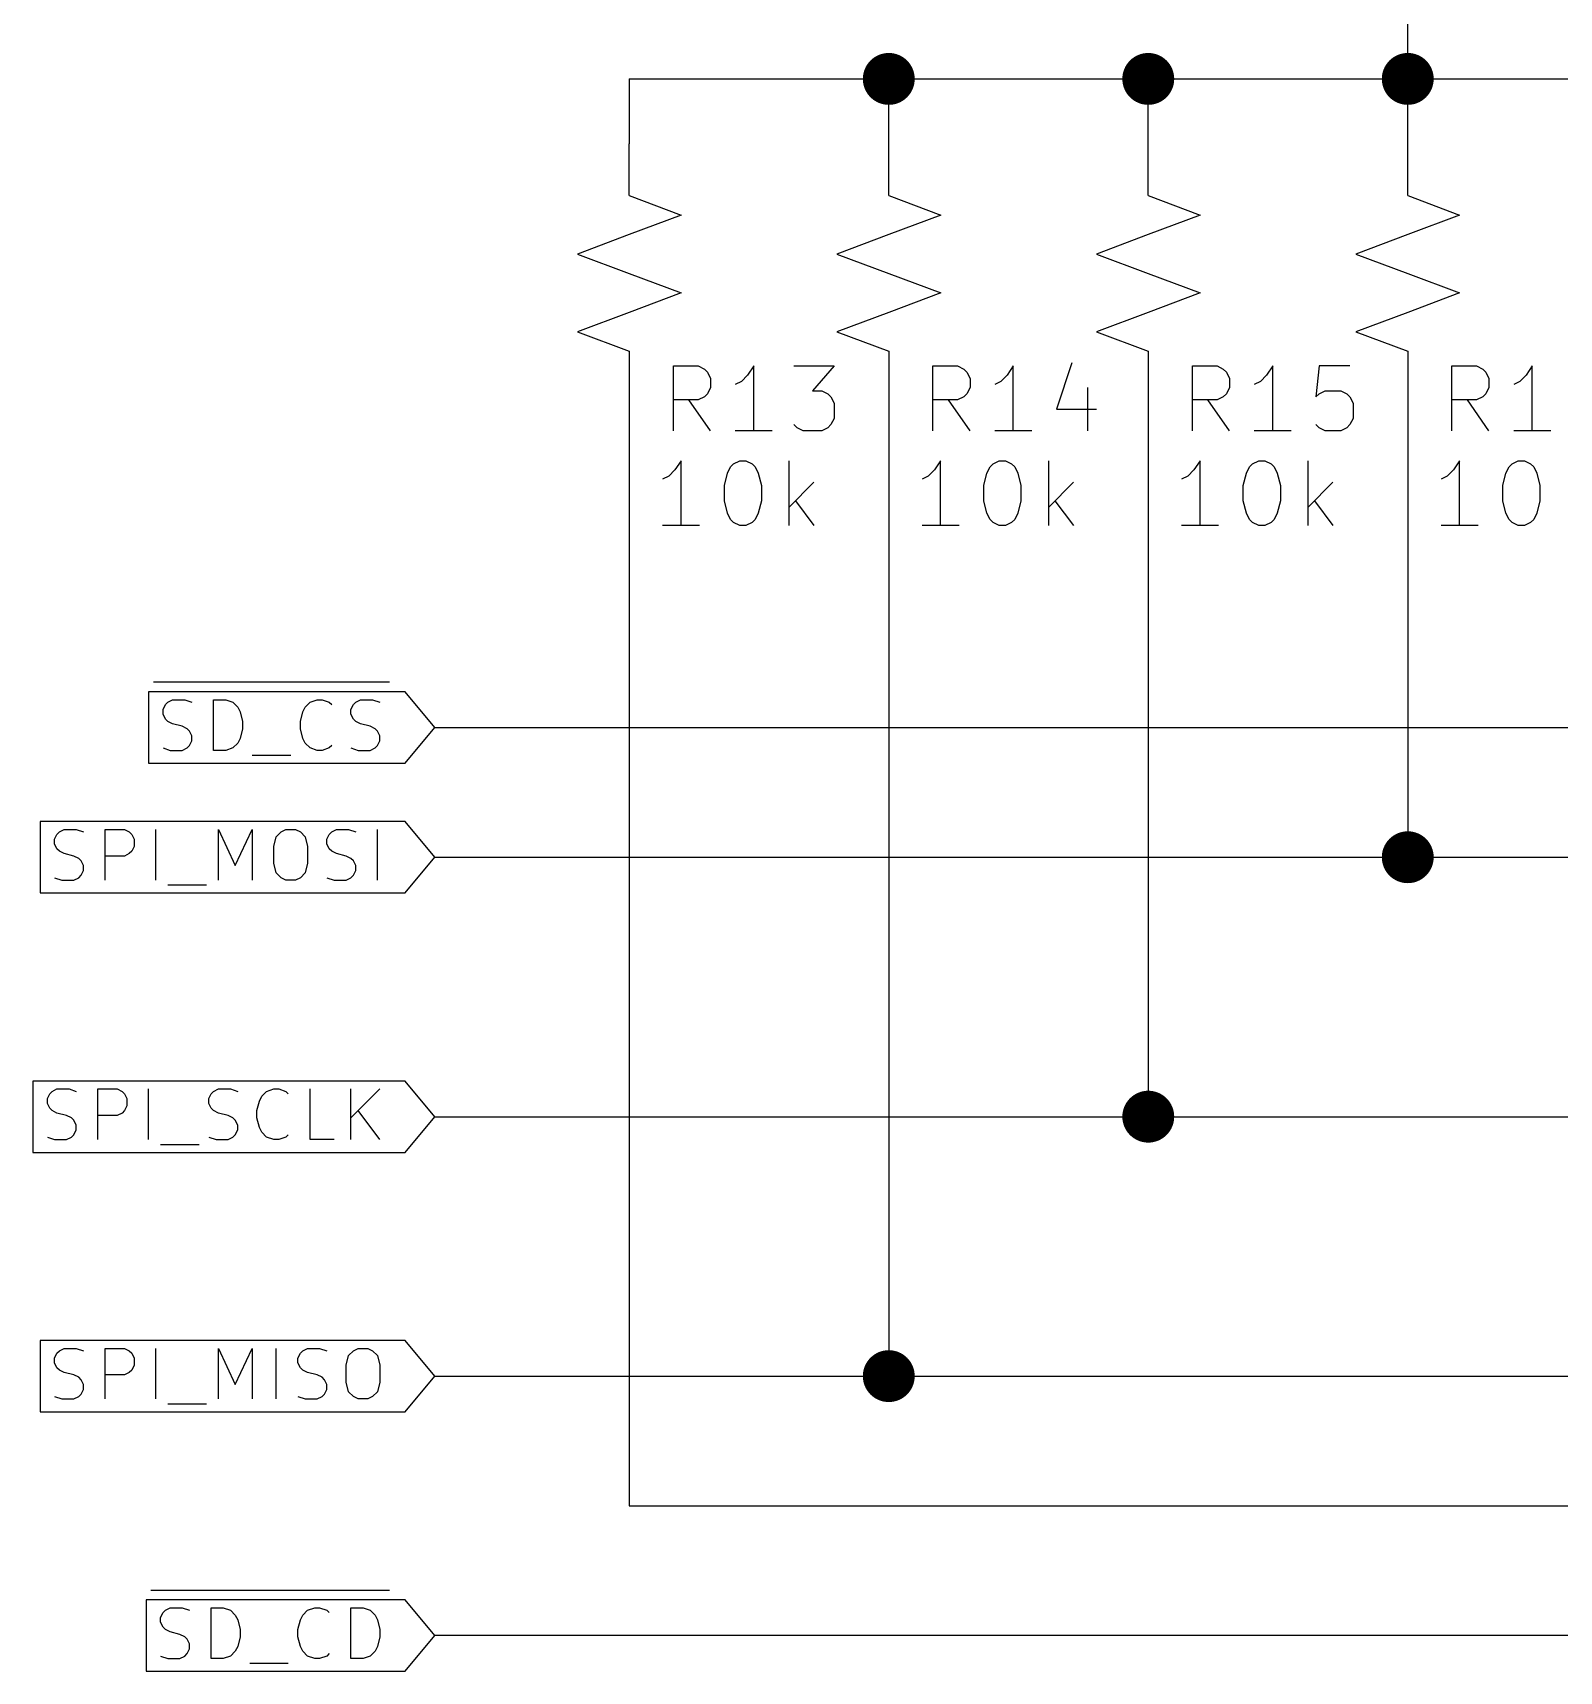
# Model space of a CAD drawing. Extents: x 0.4 to 16.1, y -11.3 to -0.4.
# Drawn here: x 8.49 to 9.667, y -5.478 to -4.214 of the extents above; entities that cross this region are included whole.
import ezdxf

# ---------------------------------------------------------------- set-up
doc = ezdxf.new("R2010")
doc.units = 0
doc.header["$MEASUREMENT"] = 0
for name, color, linetype in [('CYAN2', 4, 'CONTINUOUS'), ('GREEN2', 3, 'CONTINUOUS'), ('RED2', 1, 'CONTINUOUS')]:
    doc.layers.add(name, color=color, linetype=linetype)

msp = doc.modelspace()

# ---------------------------------------------------------------- linework, layer by layer
at = {"layer": 'CYAN2', "linetype": 'CONTINUOUS'}
for p, q in [((9.29117, -4.46892), (9.27927, -4.50463)), ((8.98403, -4.5213), (8.98403, -4.4713)), ((8.98403, -4.4713), (9.00307, -4.4713)), ((9.00307, -4.4713), (9.00784, -4.47369)), ((9.00784, -4.47369), (9.01022, -4.47606)), ((9.01022, -4.47606), (9.0126, -4.48083)), ((9.0126, -4.48083), (9.0126, -4.48797)), ((9.03641, -4.48321), (9.03165, -4.48559)), ((9.04117, -4.47844), (9.03641, -4.48321)), ((9.04593, -4.4713), (9.04117, -4.47844)), ((9.04593, -4.5213), (9.04593, -4.4713)), ((9.07689, -4.4713), (9.10784, -4.4713)), ((9.10784, -4.4713), (9.09117, -4.49035)), ((9.18403, -4.5213), (9.18403, -4.4713)), ((9.18403, -4.4713), (9.20307, -4.4713)), ((9.20307, -4.4713), (9.20784, -4.47369)), ((9.20784, -4.47369), (9.21022, -4.47606)), ((9.21022, -4.47606), (9.2126, -4.48083)), ((9.2126, -4.48083), (9.2126, -4.48797)), ((9.23641, -4.48321), (9.23165, -4.48559)), ((9.24117, -4.47844), (9.23641, -4.48321)), ((9.24593, -4.4713), (9.24117, -4.47844)), ((9.24593, -4.5213), (9.24593, -4.4713)), ((9.38403, -4.5213), (9.38403, -4.4713)), ((9.38403, -4.4713), (9.40307, -4.4713)), ((9.40307, -4.4713), (9.40784, -4.47369)), ((9.40784, -4.47369), (9.41022, -4.47606)), ((9.41022, -4.47606), (9.4126, -4.48083)), ((9.4126, -4.48083), (9.4126, -4.48797)), ((9.43641, -4.48321), (9.43165, -4.48559)), ((9.44117, -4.47844), (9.43641, -4.48321)), ((9.44593, -4.4713), (9.44117, -4.47844)), ((9.44593, -4.5213), (9.44593, -4.4713)), ((9.48165, -4.4713), (9.47927, -4.49511)), ((9.50546, -4.4713), (9.48165, -4.4713)), ((9.58403, -4.5213), (9.58403, -4.4713)), ((9.58403, -4.4713), (9.60307, -4.4713)), ((9.60307, -4.4713), (9.60784, -4.47369)), ((9.60784, -4.47369), (9.61022, -4.47606)), ((9.61022, -4.47606), (9.6126, -4.48083)), ((9.6126, -4.48083), (9.6126, -4.48797)), ((9.63641, -4.48321), (9.63165, -4.48559)), ((9.64117, -4.47844), (9.63641, -4.48321)), ((9.64593, -4.4713), (9.64117, -4.47844)), ((9.64593, -4.5213), (9.64593, -4.4713)), ((9.00784, -4.49511), (9.00307, -4.49749)), ((9.01022, -4.49273), (9.00784, -4.49511)), ((9.0126, -4.48797), (9.01022, -4.49273)), ((9.09117, -4.49035), (9.09831, -4.49035)), ((9.09831, -4.49035), (9.10307, -4.49273)), ((9.10307, -4.49273), (9.10546, -4.49511)), ((9.10546, -4.49511), (9.10784, -4.49987)), ((9.20784, -4.49511), (9.20307, -4.49749)), ((9.21022, -4.49273), (9.20784, -4.49511)), ((9.2126, -4.48797), (9.21022, -4.49273)), ((9.30307, -4.48797), (9.30307, -4.5213)), ((9.40784, -4.49511), (9.40307, -4.49749)), ((9.41022, -4.49273), (9.40784, -4.49511)), ((9.4126, -4.48797), (9.41022, -4.49273)), ((9.47927, -4.49511), (9.48165, -4.49273)), ((9.48165, -4.49273), (9.48641, -4.49035)), ((9.48641, -4.49035), (9.49831, -4.49035)), ((9.49831, -4.49035), (9.50307, -4.49273)), ((9.50307, -4.49273), (9.50546, -4.49511)), ((9.50546, -4.49511), (9.50784, -4.49987)), ((9.60784, -4.49511), (9.60307, -4.49749)), ((9.61022, -4.49273), (9.60784, -4.49511)), ((9.6126, -4.48797), (9.61022, -4.49273)), ((9.00307, -4.49749), (8.98403, -4.49749)), ((9.0126, -4.5213), (8.99593, -4.49749)), ((9.10784, -4.49987), (9.10784, -4.51178)), ((9.20307, -4.49749), (9.18403, -4.49749)), ((9.2126, -4.5213), (9.19593, -4.49749)), ((9.27927, -4.50463), (9.31022, -4.50463)), ((9.40307, -4.49749), (9.38403, -4.49749)), ((9.4126, -4.5213), (9.39593, -4.49749)), ((9.50784, -4.49987), (9.50784, -4.51178)), ((9.60307, -4.49749), (9.58403, -4.49749)), ((9.6126, -4.5213), (9.59593, -4.49749)), ((9.06022, -4.5213), (9.03165, -4.5213)), ((9.07927, -4.51892), (9.07689, -4.51654)), ((9.08403, -4.5213), (9.07927, -4.51892)), ((9.09831, -4.5213), (9.08403, -4.5213)), ((9.10307, -4.51892), (9.09831, -4.5213)), ((9.10546, -4.51654), (9.10307, -4.51892)), ((9.10784, -4.51178), (9.10546, -4.51654)), ((9.26022, -4.5213), (9.23165, -4.5213)), ((9.46022, -4.5213), (9.43165, -4.5213)), ((9.48165, -4.51892), (9.47927, -4.51654)), ((9.48641, -4.5213), (9.48165, -4.51892)), ((9.49831, -4.5213), (9.48641, -4.5213)), ((9.50307, -4.51892), (9.49831, -4.5213)), ((9.50546, -4.51654), (9.50307, -4.51892)), ((9.50784, -4.51178), (9.50546, -4.51654)), ((9.66022, -4.5213), (9.63165, -4.5213)), ((8.98993, -4.5443), (8.98517, -4.55144)), ((8.98993, -4.5943), (8.98993, -4.5443)), ((9.02803, -4.54906), (9.03041, -4.54669)), ((9.03041, -4.54669), (9.03517, -4.5443)), ((9.03517, -4.5443), (9.03993, -4.5443)), ((9.03993, -4.5443), (9.04469, -4.54669)), ((9.04469, -4.54669), (9.04707, -4.54906)), ((9.07326, -4.5943), (9.07326, -4.5443)), ((9.18993, -4.5443), (9.18517, -4.55144)), ((9.18993, -4.5943), (9.18993, -4.5443)), ((9.22803, -4.54906), (9.23041, -4.54669)), ((9.23041, -4.54669), (9.23517, -4.5443)), ((9.23517, -4.5443), (9.23993, -4.5443)), ((9.23993, -4.5443), (9.24469, -4.54669)), ((9.24469, -4.54669), (9.24707, -4.54906)), ((9.27326, -4.5943), (9.27326, -4.5443)), ((9.38993, -4.5443), (9.38517, -4.55144)), ((9.38993, -4.5943), (9.38993, -4.5443)), ((9.42803, -4.54906), (9.43041, -4.54669)), ((9.43041, -4.54669), (9.43517, -4.5443)), ((9.43517, -4.5443), (9.43993, -4.5443)), ((9.43993, -4.5443), (9.44469, -4.54669)), ((9.44469, -4.54669), (9.44707, -4.54906)), ((9.47326, -4.5943), (9.47326, -4.5443)), ((9.58993, -4.5443), (9.58517, -4.55144)), ((9.58993, -4.5943), (9.58993, -4.5443)), ((9.62803, -4.54906), (9.63041, -4.54669)), ((9.63041, -4.54669), (9.63517, -4.5443)), ((9.63517, -4.5443), (9.63993, -4.5443)), ((9.63993, -4.5443), (9.64469, -4.54669)), ((9.64469, -4.54669), (9.64707, -4.54906)), ((8.98041, -4.55621), (8.97565, -4.55859)), ((8.98517, -4.55144), (8.98041, -4.55621)), ((9.02326, -4.56335), (9.02565, -4.55383)), ((9.02565, -4.55383), (9.02803, -4.54906)), ((9.04707, -4.54906), (9.04945, -4.55383)), ((9.04945, -4.55383), (9.05183, -4.56335)), ((9.18041, -4.55621), (9.17565, -4.55859)), ((9.18517, -4.55144), (9.18041, -4.55621)), ((9.22326, -4.56335), (9.22565, -4.55383)), ((9.22565, -4.55383), (9.22803, -4.54906)), ((9.24707, -4.54906), (9.24945, -4.55383)), ((9.24945, -4.55383), (9.25183, -4.56335)), ((9.38041, -4.55621), (9.37565, -4.55859)), ((9.38517, -4.55144), (9.38041, -4.55621)), ((9.42326, -4.56335), (9.42565, -4.55383)), ((9.42565, -4.55383), (9.42803, -4.54906)), ((9.44707, -4.54906), (9.44945, -4.55383)), ((9.44945, -4.55383), (9.45183, -4.56335)), ((9.58041, -4.55621), (9.57565, -4.55859)), ((9.58517, -4.55144), (9.58041, -4.55621)), ((9.62326, -4.56335), (9.62565, -4.55383)), ((9.62565, -4.55383), (9.62803, -4.54906)), ((9.64707, -4.54906), (9.64945, -4.55383)), ((9.64945, -4.55383), (9.65183, -4.56335)), ((9.02326, -4.57526), (9.02326, -4.56335)), ((9.05183, -4.56335), (9.05183, -4.57526)), ((9.09231, -4.56097), (9.07326, -4.58002)), ((9.22326, -4.57526), (9.22326, -4.56335)), ((9.25183, -4.56335), (9.25183, -4.57526)), ((9.29231, -4.56097), (9.27326, -4.58002)), ((9.42326, -4.57526), (9.42326, -4.56335)), ((9.45183, -4.56335), (9.45183, -4.57526)), ((9.49231, -4.56097), (9.47326, -4.58002)), ((9.62326, -4.57526), (9.62326, -4.56335)), ((9.65183, -4.56335), (9.65183, -4.57526)), ((9.02565, -4.58478), (9.02326, -4.57526)), ((9.02803, -4.58954), (9.02565, -4.58478)), ((9.04945, -4.58478), (9.04707, -4.58954)), ((9.05183, -4.57526), (9.04945, -4.58478)), ((9.07803, -4.57526), (9.09231, -4.5943)), ((9.22565, -4.58478), (9.22326, -4.57526)), ((9.22803, -4.58954), (9.22565, -4.58478)), ((9.24945, -4.58478), (9.24707, -4.58954)), ((9.25183, -4.57526), (9.24945, -4.58478)), ((9.27803, -4.57526), (9.29231, -4.5943)), ((9.42565, -4.58478), (9.42326, -4.57526)), ((9.42803, -4.58954), (9.42565, -4.58478)), ((9.44945, -4.58478), (9.44707, -4.58954)), ((9.45183, -4.57526), (9.44945, -4.58478)), ((9.47803, -4.57526), (9.49231, -4.5943)), ((9.62565, -4.58478), (9.62326, -4.57526)), ((9.62803, -4.58954), (9.62565, -4.58478)), ((9.64945, -4.58478), (9.64707, -4.58954)), ((9.65183, -4.57526), (9.64945, -4.58478)), ((9.00422, -4.5943), (8.97565, -4.5943)), ((9.03041, -4.59192), (9.02803, -4.58954)), ((9.03517, -4.5943), (9.03041, -4.59192)), ((9.03993, -4.5943), (9.03517, -4.5943)), ((9.04469, -4.59192), (9.03993, -4.5943)), ((9.04707, -4.58954), (9.04469, -4.59192)), ((9.20422, -4.5943), (9.17565, -4.5943)), ((9.23041, -4.59192), (9.22803, -4.58954)), ((9.23517, -4.5943), (9.23041, -4.59192)), ((9.23993, -4.5943), (9.23517, -4.5943)), ((9.24469, -4.59192), (9.23993, -4.5943)), ((9.24707, -4.58954), (9.24469, -4.59192)), ((9.40422, -4.5943), (9.37565, -4.5943)), ((9.43041, -4.59192), (9.42803, -4.58954)), ((9.43517, -4.5943), (9.43041, -4.59192)), ((9.43993, -4.5943), (9.43517, -4.5943)), ((9.44469, -4.59192), (9.43993, -4.5943)), ((9.44707, -4.58954), (9.44469, -4.59192)), ((9.60422, -4.5943), (9.57565, -4.5943)), ((9.63041, -4.59192), (9.62803, -4.58954)), ((9.63517, -4.5943), (9.63041, -4.59192)), ((9.63993, -4.5943), (9.63517, -4.5943)), ((9.64469, -4.59192), (9.63993, -4.5943)), ((9.64707, -4.58954), (9.64469, -4.59192))]:
    msp.add_line(p, q, dxfattribs=at)
at = {"layer": 'GREEN2', "linetype": 'CONTINUOUS'}
for p, q in [((9.55, -4.25), (9.55, -4.15)), ((8.95, -4.25), (9.15, -4.25)), ((8.95, -4.25), (8.95, -4.3)), ((9.15, -4.3), (9.15, -4.25)), ((9.15, -4.25), (9.35, -4.25)), ((9.35, -4.25), (9.55, -4.25)), ((9.35, -4.3), (9.35, -4.25)), ((9.55, -4.3), (9.55, -4.25)), ((9.55, -4.25), (9.75, -4.25)), ((8.95, -4.5), (8.95, -5.35)), ((9.15, -4.5), (9.15, -5.25)), ((9.35, -4.5), (9.35, -5.05)), ((9.55, -4.5), (9.55, -4.85)), ((8.8, -4.75), (9.75, -4.75)), ((8.8, -4.85), (9.55, -4.85)), ((9.55, -4.85), (10.25, -4.85)), ((8.8, -5.05), (9.35, -5.05)), ((9.35, -5.05), (10.25, -5.05)), ((8.8, -5.25), (9.15, -5.25)), ((9.15, -5.25), (10.25, -5.25)), ((8.95, -5.35), (10.25, -5.35)), ((10.25, -5.45), (8.8, -5.45))]:
    msp.add_line(p, q, dxfattribs=at)
at = {"layer": 'GREEN2', "const_width": 0.02}
for points in [[(9.14, -4.25, 1), (9.16, -4.25, 1)], [(9.34, -4.25, 1), (9.36, -4.25, 1)], [(9.54, -4.25, 1), (9.56, -4.25, 1)], [(9.54, -4.85, 1), (9.56, -4.85, 1)], [(9.34, -5.05, 1), (9.36, -5.05, 1)], [(9.14, -5.25, 1), (9.16, -5.25, 1)]]:
    msp.add_lwpolyline(points, format="xyb", close=True, dxfattribs=at)
at = {"layer": 'RED2', "linetype": 'CONTINUOUS'}
for p, q in [((8.95, -4.34), (8.95, -4.3)), ((9.15, -4.34), (9.15, -4.3)), ((9.35, -4.34), (9.35, -4.3)), ((9.55, -4.34), (9.55, -4.3)), ((8.95, -4.34), (8.99, -4.355)), ((9.15, -4.34), (9.19, -4.355)), ((9.35, -4.34), (9.39, -4.355)), ((9.55, -4.34), (9.59, -4.355)), ((8.99, -4.355), (8.95, -4.37)), ((9.19, -4.355), (9.15, -4.37)), ((9.39, -4.355), (9.35, -4.37)), ((9.59, -4.355), (9.55, -4.37)), ((8.95, -4.37), (8.91, -4.385)), ((9.15, -4.37), (9.11, -4.385)), ((9.35, -4.37), (9.31, -4.385)), ((9.55, -4.37), (9.51, -4.385)), ((8.91, -4.385), (8.95, -4.4)), ((9.11, -4.385), (9.15, -4.4)), ((9.31, -4.385), (9.35, -4.4)), ((9.51, -4.385), (9.55, -4.4)), ((8.95, -4.4), (8.99, -4.415)), ((9.15, -4.4), (9.19, -4.415)), ((9.35, -4.4), (9.39, -4.415)), ((9.55, -4.4), (9.59, -4.415)), ((8.99, -4.415), (8.95, -4.43)), ((9.19, -4.415), (9.15, -4.43)), ((9.39, -4.415), (9.35, -4.43)), ((9.59, -4.415), (9.55, -4.43)), ((8.95, -4.43), (8.91, -4.445)), ((9.15, -4.43), (9.11, -4.445)), ((9.35, -4.43), (9.31, -4.445)), ((9.55, -4.43), (9.51, -4.445)), ((8.91, -4.445), (8.95, -4.46)), ((9.11, -4.445), (9.15, -4.46)), ((9.31, -4.445), (9.35, -4.46)), ((9.51, -4.445), (9.55, -4.46)), ((8.95, -4.46), (8.95, -4.5)), ((9.15, -4.46), (9.15, -4.5)), ((9.35, -4.46), (9.35, -4.5)), ((9.55, -4.46), (9.55, -4.5)), ((8.77738, -4.7225), (8.57939, -4.7225)), ((8.57939, -4.7225), (8.57939, -4.75)), ((8.5832, -4.7149), (8.62034, -4.7149)), ((8.62034, -4.7149), (8.65934, -4.7149)), ((8.65934, -4.7149), (8.68905, -4.7149)), ((8.68905, -4.7149), (8.72805, -4.7149)), ((8.72805, -4.7149), (8.7652, -4.7149)), ((8.8, -4.75), (8.77738, -4.7225)), ((8.59062, -4.73607), (8.59248, -4.73235)), ((8.59062, -4.73978), (8.59062, -4.73607)), ((8.59248, -4.73235), (8.59434, -4.7305)), ((8.59434, -4.7305), (8.59805, -4.72864)), ((8.59805, -4.72864), (8.60734, -4.72864)), ((8.60734, -4.72864), (8.61291, -4.7305)), ((8.62962, -4.76764), (8.62962, -4.72864)), ((8.62962, -4.72864), (8.63891, -4.72864)), ((8.63891, -4.72864), (8.64448, -4.7305)), ((8.64448, -4.7305), (8.6482, -4.73421)), ((8.6482, -4.73421), (8.65005, -4.73793)), ((8.69834, -4.73793), (8.7002, -4.73421)), ((8.7002, -4.73421), (8.70391, -4.7305)), ((8.70391, -4.7305), (8.70948, -4.72864)), ((8.70948, -4.72864), (8.7132, -4.72864)), ((8.7132, -4.72864), (8.71877, -4.7305)), ((8.71877, -4.7305), (8.72062, -4.73235)), ((8.73548, -4.73607), (8.73734, -4.73235)), ((8.73548, -4.73978), (8.73548, -4.73607)), ((8.73734, -4.73235), (8.7392, -4.7305)), ((8.7392, -4.7305), (8.74291, -4.72864)), ((8.74291, -4.72864), (8.7522, -4.72864)), ((8.7522, -4.72864), (8.75777, -4.7305)), ((8.59248, -4.7435), (8.59062, -4.73978)), ((8.59434, -4.74535), (8.59248, -4.7435)), ((8.59805, -4.74721), (8.59434, -4.74535)), ((8.60548, -4.74907), (8.59805, -4.74721)), ((8.6092, -4.75093), (8.60548, -4.74907)), ((8.65005, -4.73793), (8.65191, -4.74535)), ((8.65191, -4.74535), (8.65191, -4.75093)), ((8.69648, -4.74535), (8.69834, -4.73793)), ((8.69648, -4.75093), (8.69648, -4.74535)), ((8.73734, -4.7435), (8.73548, -4.73978)), ((8.7392, -4.74535), (8.73734, -4.7435)), ((8.74291, -4.74721), (8.7392, -4.74535)), ((8.75034, -4.74907), (8.74291, -4.74721)), ((8.75405, -4.75093), (8.75034, -4.74907)), ((8.57939, -4.75), (8.57939, -4.7775)), ((8.61105, -4.75278), (8.6092, -4.75093)), ((8.61291, -4.7565), (8.61105, -4.75278)), ((8.61105, -4.76393), (8.61291, -4.76021)), ((8.61291, -4.76021), (8.61291, -4.7565)), ((8.65005, -4.75835), (8.6482, -4.76207)), ((8.65191, -4.75093), (8.65005, -4.75835)), ((8.69834, -4.75835), (8.69648, -4.75093)), ((8.7002, -4.76207), (8.69834, -4.75835)), ((8.75591, -4.75278), (8.75405, -4.75093)), ((8.75777, -4.7565), (8.75591, -4.75278)), ((8.75591, -4.76393), (8.75777, -4.76021)), ((8.75777, -4.76021), (8.75777, -4.7565)), ((8.77738, -4.7775), (8.8, -4.75)), ((8.59062, -4.76578), (8.5962, -4.76764)), ((8.5962, -4.76764), (8.60548, -4.76764)), ((8.60548, -4.76764), (8.6092, -4.76578)), ((8.6092, -4.76578), (8.61105, -4.76393)), ((8.63891, -4.76764), (8.62962, -4.76764)), ((8.64448, -4.76578), (8.63891, -4.76764)), ((8.6482, -4.76207), (8.64448, -4.76578)), ((8.65934, -4.77135), (8.68905, -4.77135)), ((8.70391, -4.76578), (8.7002, -4.76207)), ((8.70948, -4.76764), (8.70391, -4.76578)), ((8.7132, -4.76764), (8.70948, -4.76764)), ((8.71877, -4.76578), (8.7132, -4.76764)), ((8.72062, -4.76393), (8.71877, -4.76578)), ((8.73548, -4.76578), (8.74105, -4.76764)), ((8.74105, -4.76764), (8.75034, -4.76764)), ((8.75034, -4.76764), (8.75405, -4.76578)), ((8.75405, -4.76578), (8.75591, -4.76393)), ((8.57939, -4.7775), (8.77738, -4.7775)), ((8.77738, -4.8225), (8.49581, -4.8225)), ((8.49581, -4.8225), (8.49581, -4.85)), ((8.8, -4.85), (8.77738, -4.8225)), ((8.50705, -4.83607), (8.50891, -4.83235)), ((8.50705, -4.83978), (8.50705, -4.83607)), ((8.50891, -4.83235), (8.51077, -4.8305)), ((8.51077, -4.8305), (8.51448, -4.82864)), ((8.51448, -4.82864), (8.52377, -4.82864)), ((8.52377, -4.82864), (8.52934, -4.8305)), ((8.54605, -4.86764), (8.54605, -4.82864)), ((8.54605, -4.82864), (8.56091, -4.82864)), ((8.56091, -4.82864), (8.56462, -4.8305)), ((8.56462, -4.8305), (8.56648, -4.83235)), ((8.56648, -4.83235), (8.56834, -4.83607)), ((8.56834, -4.83607), (8.56834, -4.84164)), ((8.58505, -4.86764), (8.58505, -4.82864)), ((8.63334, -4.86764), (8.63334, -4.82864)), ((8.63334, -4.82864), (8.64634, -4.8565)), ((8.64634, -4.8565), (8.65934, -4.82864)), ((8.65934, -4.82864), (8.65934, -4.86764)), ((8.67605, -4.84164), (8.67791, -4.83421)), ((8.67791, -4.83421), (8.68162, -4.8305)), ((8.68162, -4.8305), (8.68534, -4.82864)), ((8.68534, -4.82864), (8.69277, -4.82864)), ((8.69277, -4.82864), (8.69648, -4.8305)), ((8.69648, -4.8305), (8.7002, -4.83421)), ((8.7002, -4.83421), (8.70205, -4.84164)), ((8.71691, -4.83607), (8.71877, -4.83235)), ((8.71691, -4.83978), (8.71691, -4.83607)), ((8.71877, -4.83235), (8.72062, -4.8305)), ((8.72062, -4.8305), (8.72434, -4.82864)), ((8.72434, -4.82864), (8.73362, -4.82864)), ((8.73362, -4.82864), (8.7392, -4.8305)), ((8.75591, -4.86764), (8.75591, -4.82864)), ((8.49581, -4.85), (8.49581, -4.8775)), ((8.50891, -4.8435), (8.50705, -4.83978)), ((8.51077, -4.84535), (8.50891, -4.8435)), ((8.51448, -4.84721), (8.51077, -4.84535)), ((8.52191, -4.84907), (8.51448, -4.84721)), ((8.52562, -4.85093), (8.52191, -4.84907)), ((8.56091, -4.84907), (8.54605, -4.84907)), ((8.56462, -4.84721), (8.56091, -4.84907)), ((8.56648, -4.84535), (8.56462, -4.84721)), ((8.56834, -4.84164), (8.56648, -4.84535)), ((8.67605, -4.85464), (8.67605, -4.84164)), ((8.70205, -4.84164), (8.70205, -4.85464)), ((8.71877, -4.8435), (8.71691, -4.83978)), ((8.72062, -4.84535), (8.71877, -4.8435)), ((8.72434, -4.84721), (8.72062, -4.84535)), ((8.73177, -4.84907), (8.72434, -4.84721)), ((8.73548, -4.85093), (8.73177, -4.84907)), ((8.77738, -4.8775), (8.8, -4.85)), ((8.52748, -4.85278), (8.52562, -4.85093)), ((8.52934, -4.8565), (8.52748, -4.85278)), ((8.52748, -4.86393), (8.52934, -4.86021)), ((8.52934, -4.86021), (8.52934, -4.8565)), ((8.67791, -4.86207), (8.67605, -4.85464)), ((8.68162, -4.86578), (8.67791, -4.86207)), ((8.7002, -4.86207), (8.69648, -4.86578)), ((8.70205, -4.85464), (8.7002, -4.86207)), ((8.73734, -4.85278), (8.73548, -4.85093)), ((8.7392, -4.8565), (8.73734, -4.85278)), ((8.73734, -4.86393), (8.7392, -4.86021)), ((8.7392, -4.86021), (8.7392, -4.8565)), ((8.50705, -4.86578), (8.51262, -4.86764)), ((8.51262, -4.86764), (8.52191, -4.86764)), ((8.52191, -4.86764), (8.52562, -4.86578)), ((8.52562, -4.86578), (8.52748, -4.86393)), ((8.59434, -4.87135), (8.62405, -4.87135)), ((8.68534, -4.86764), (8.68162, -4.86578)), ((8.69277, -4.86764), (8.68534, -4.86764)), ((8.69648, -4.86578), (8.69277, -4.86764)), ((8.71691, -4.86578), (8.72248, -4.86764)), ((8.72248, -4.86764), (8.73177, -4.86764)), ((8.73177, -4.86764), (8.73548, -4.86578)), ((8.73548, -4.86578), (8.73734, -4.86393)), ((8.49581, -4.8775), (8.77738, -4.8775)), ((8.77738, -5.0225), (8.49024, -5.0225)), ((8.49024, -5.0225), (8.49024, -5.05)), ((8.8, -5.05), (8.77738, -5.0225)), ((8.50148, -5.03607), (8.50334, -5.03235)), ((8.50148, -5.03978), (8.50148, -5.03607)), ((8.50334, -5.03235), (8.5052, -5.0305)), ((8.5052, -5.0305), (8.50891, -5.02864)), ((8.50891, -5.02864), (8.5182, -5.02864)), ((8.5182, -5.02864), (8.52377, -5.0305)), ((8.54048, -5.06764), (8.54048, -5.02864)), ((8.54048, -5.02864), (8.55534, -5.02864)), ((8.55534, -5.02864), (8.55905, -5.0305)), ((8.55905, -5.0305), (8.56091, -5.03235)), ((8.56091, -5.03235), (8.56277, -5.03607)), ((8.56277, -5.03607), (8.56277, -5.04164)), ((8.57948, -5.06764), (8.57948, -5.02864)), ((8.62591, -5.03607), (8.62777, -5.03235)), ((8.62591, -5.03978), (8.62591, -5.03607)), ((8.62777, -5.03235), (8.62962, -5.0305)), ((8.62962, -5.0305), (8.63334, -5.02864)), ((8.63334, -5.02864), (8.64262, -5.02864)), ((8.64262, -5.02864), (8.6482, -5.0305)), ((8.66305, -5.04535), (8.66491, -5.03793)), ((8.66491, -5.03793), (8.66677, -5.03421)), ((8.66677, -5.03421), (8.67048, -5.0305)), ((8.67048, -5.0305), (8.67605, -5.02864)), ((8.67605, -5.02864), (8.67977, -5.02864)), ((8.67977, -5.02864), (8.68534, -5.0305)), ((8.68534, -5.0305), (8.6872, -5.03235)), ((8.70391, -5.06764), (8.70391, -5.02864)), ((8.73548, -5.06764), (8.73548, -5.02864)), ((8.75777, -5.02864), (8.73548, -5.05093)), ((8.49024, -5.05), (8.49024, -5.0775)), ((8.50334, -5.0435), (8.50148, -5.03978)), ((8.5052, -5.04535), (8.50334, -5.0435)), ((8.50891, -5.04721), (8.5052, -5.04535)), ((8.51634, -5.04907), (8.50891, -5.04721)), ((8.52005, -5.05093), (8.51634, -5.04907)), ((8.52191, -5.05278), (8.52005, -5.05093)), ((8.55534, -5.04907), (8.54048, -5.04907)), ((8.55905, -5.04721), (8.55534, -5.04907)), ((8.56091, -5.04535), (8.55905, -5.04721)), ((8.56277, -5.04164), (8.56091, -5.04535)), ((8.62777, -5.0435), (8.62591, -5.03978)), ((8.62962, -5.04535), (8.62777, -5.0435)), ((8.63334, -5.04721), (8.62962, -5.04535)), ((8.64077, -5.04907), (8.63334, -5.04721)), ((8.64448, -5.05093), (8.64077, -5.04907)), ((8.64634, -5.05278), (8.64448, -5.05093)), ((8.66305, -5.05093), (8.66305, -5.04535)), ((8.66491, -5.05835), (8.66305, -5.05093)), ((8.75777, -5.06764), (8.74105, -5.04535)), ((8.77738, -5.0775), (8.8, -5.05)), ((8.52005, -5.06578), (8.52191, -5.06393)), ((8.52377, -5.0565), (8.52191, -5.05278)), ((8.52191, -5.06393), (8.52377, -5.06021)), ((8.52377, -5.06021), (8.52377, -5.0565)), ((8.64448, -5.06578), (8.64634, -5.06393)), ((8.6482, -5.0565), (8.64634, -5.05278)), ((8.64634, -5.06393), (8.6482, -5.06021)), ((8.6482, -5.06021), (8.6482, -5.0565)), ((8.66677, -5.06207), (8.66491, -5.05835)), ((8.67048, -5.06578), (8.66677, -5.06207)), ((8.6872, -5.06393), (8.68534, -5.06578)), ((8.49024, -5.0775), (8.77738, -5.0775)), ((8.50148, -5.06578), (8.50705, -5.06764)), ((8.50705, -5.06764), (8.51634, -5.06764)), ((8.51634, -5.06764), (8.52005, -5.06578)), ((8.58877, -5.07135), (8.61848, -5.07135)), ((8.62591, -5.06578), (8.63148, -5.06764)), ((8.63148, -5.06764), (8.64077, -5.06764)), ((8.64077, -5.06764), (8.64448, -5.06578)), ((8.67605, -5.06764), (8.67048, -5.06578)), ((8.67977, -5.06764), (8.67605, -5.06764)), ((8.68534, -5.06578), (8.67977, -5.06764)), ((8.72248, -5.06764), (8.70391, -5.06764)), ((8.77738, -5.2225), (8.49581, -5.2225)), ((8.49581, -5.2225), (8.49581, -5.25)), ((8.51077, -5.2305), (8.51448, -5.22864)), ((8.51448, -5.22864), (8.52377, -5.22864)), ((8.52377, -5.22864), (8.52934, -5.2305)), ((8.54605, -5.26764), (8.54605, -5.22864)), ((8.54605, -5.22864), (8.56091, -5.22864)), ((8.56091, -5.22864), (8.56462, -5.2305)), ((8.58505, -5.26764), (8.58505, -5.22864)), ((8.63334, -5.26764), (8.63334, -5.22864)), ((8.63334, -5.22864), (8.64634, -5.2565)), ((8.64634, -5.2565), (8.65934, -5.22864)), ((8.65934, -5.22864), (8.65934, -5.26764)), ((8.67791, -5.26764), (8.67791, -5.22864)), ((8.69834, -5.2305), (8.70205, -5.22864)), ((8.70205, -5.22864), (8.71134, -5.22864)), ((8.71134, -5.22864), (8.71691, -5.2305)), ((8.73734, -5.2305), (8.74105, -5.22864)), ((8.74105, -5.22864), (8.74848, -5.22864)), ((8.74848, -5.22864), (8.7522, -5.2305)), ((8.8, -5.25), (8.77738, -5.2225)), ((8.50705, -5.23607), (8.50891, -5.23235)), ((8.50705, -5.23978), (8.50705, -5.23607)), ((8.50891, -5.2435), (8.50705, -5.23978)), ((8.50891, -5.23235), (8.51077, -5.2305)), ((8.56462, -5.2305), (8.56648, -5.23235)), ((8.56648, -5.23235), (8.56834, -5.23607)), ((8.56834, -5.24164), (8.56648, -5.24535)), ((8.56834, -5.23607), (8.56834, -5.24164)), ((8.69462, -5.23607), (8.69648, -5.23235)), ((8.69462, -5.23978), (8.69462, -5.23607)), ((8.69648, -5.2435), (8.69462, -5.23978)), ((8.69648, -5.23235), (8.69834, -5.2305)), ((8.73177, -5.24164), (8.73362, -5.23421)), ((8.73177, -5.25464), (8.73177, -5.24164)), ((8.73362, -5.23421), (8.73734, -5.2305)), ((8.7522, -5.2305), (8.75591, -5.23421)), ((8.75591, -5.23421), (8.75777, -5.24164)), ((8.75777, -5.24164), (8.75777, -5.25464)), ((8.49581, -5.25), (8.49581, -5.2775)), ((8.51077, -5.24535), (8.50891, -5.2435)), ((8.51448, -5.24721), (8.51077, -5.24535)), ((8.52191, -5.24907), (8.51448, -5.24721)), ((8.52562, -5.25093), (8.52191, -5.24907)), ((8.52748, -5.25278), (8.52562, -5.25093)), ((8.52934, -5.2565), (8.52748, -5.25278)), ((8.56091, -5.24907), (8.54605, -5.24907)), ((8.56462, -5.24721), (8.56091, -5.24907)), ((8.56648, -5.24535), (8.56462, -5.24721)), ((8.69834, -5.24535), (8.69648, -5.2435)), ((8.70205, -5.24721), (8.69834, -5.24535)), ((8.70948, -5.24907), (8.70205, -5.24721)), ((8.7132, -5.25093), (8.70948, -5.24907)), ((8.71505, -5.25278), (8.7132, -5.25093)), ((8.71691, -5.2565), (8.71505, -5.25278)), ((8.77738, -5.2775), (8.8, -5.25)), ((8.50705, -5.26578), (8.51262, -5.26764)), ((8.52191, -5.26764), (8.52562, -5.26578)), ((8.52562, -5.26578), (8.52748, -5.26393)), ((8.52748, -5.26393), (8.52934, -5.26021)), ((8.52934, -5.26021), (8.52934, -5.2565)), ((8.69462, -5.26578), (8.7002, -5.26764)), ((8.70948, -5.26764), (8.7132, -5.26578)), ((8.7132, -5.26578), (8.71505, -5.26393)), ((8.71505, -5.26393), (8.71691, -5.26021)), ((8.71691, -5.26021), (8.71691, -5.2565)), ((8.73362, -5.26207), (8.73177, -5.25464)), ((8.73734, -5.26578), (8.73362, -5.26207)), ((8.74105, -5.26764), (8.73734, -5.26578)), ((8.7522, -5.26578), (8.74848, -5.26764)), ((8.75591, -5.26207), (8.7522, -5.26578)), ((8.75777, -5.25464), (8.75591, -5.26207)), ((8.49581, -5.2775), (8.77738, -5.2775)), ((8.51262, -5.26764), (8.52191, -5.26764)), ((8.59434, -5.27135), (8.62405, -5.27135)), ((8.7002, -5.26764), (8.70948, -5.26764)), ((8.74848, -5.26764), (8.74105, -5.26764)), ((8.58134, -5.4149), (8.61848, -5.4149)), ((8.61848, -5.4149), (8.65748, -5.4149)), ((8.65748, -5.4149), (8.6872, -5.4149)), ((8.6872, -5.4149), (8.7262, -5.4149)), ((8.7262, -5.4149), (8.7652, -5.4149)), ((8.77738, -5.4225), (8.57753, -5.4225)), ((8.57753, -5.4225), (8.57753, -5.45)), ((8.59062, -5.43235), (8.59248, -5.4305)), ((8.59248, -5.4305), (8.5962, -5.42864)), ((8.5962, -5.42864), (8.60548, -5.42864)), ((8.60548, -5.42864), (8.61105, -5.4305)), ((8.62777, -5.46764), (8.62777, -5.42864)), ((8.62777, -5.42864), (8.63705, -5.42864)), ((8.63705, -5.42864), (8.64262, -5.4305)), ((8.64262, -5.4305), (8.64634, -5.43421)), ((8.69834, -5.43421), (8.70205, -5.4305)), ((8.70205, -5.4305), (8.70762, -5.42864)), ((8.70762, -5.42864), (8.71134, -5.42864)), ((8.71134, -5.42864), (8.71691, -5.4305)), ((8.71691, -5.4305), (8.71877, -5.43235)), ((8.73548, -5.46764), (8.73548, -5.42864)), ((8.73548, -5.42864), (8.74477, -5.42864)), ((8.74477, -5.42864), (8.75034, -5.4305)), ((8.75034, -5.4305), (8.75405, -5.43421)), ((8.8, -5.45), (8.77738, -5.4225)), ((8.58877, -5.43607), (8.59062, -5.43235)), ((8.58877, -5.43978), (8.58877, -5.43607)), ((8.59062, -5.4435), (8.58877, -5.43978)), ((8.59248, -5.44535), (8.59062, -5.4435)), ((8.64634, -5.43421), (8.6482, -5.43793)), ((8.6482, -5.43793), (8.65005, -5.44535)), ((8.69462, -5.44535), (8.69648, -5.43793)), ((8.69648, -5.43793), (8.69834, -5.43421)), ((8.75405, -5.43421), (8.75591, -5.43793)), ((8.75591, -5.43793), (8.75777, -5.44535)), ((8.57753, -5.45), (8.57753, -5.4775)), ((8.5962, -5.44721), (8.59248, -5.44535)), ((8.60362, -5.44907), (8.5962, -5.44721)), ((8.60734, -5.45093), (8.60362, -5.44907)), ((8.6092, -5.45278), (8.60734, -5.45093)), ((8.61105, -5.4565), (8.6092, -5.45278)), ((8.65005, -5.45093), (8.6482, -5.45835)), ((8.65005, -5.44535), (8.65005, -5.45093)), ((8.69462, -5.45093), (8.69462, -5.44535)), ((8.69648, -5.45835), (8.69462, -5.45093)), ((8.75777, -5.45093), (8.75591, -5.45835)), ((8.75777, -5.44535), (8.75777, -5.45093)), ((8.77738, -5.4775), (8.8, -5.45)), ((8.58877, -5.46578), (8.59434, -5.46764)), ((8.59434, -5.46764), (8.60362, -5.46764)), ((8.60362, -5.46764), (8.60734, -5.46578)), ((8.60734, -5.46578), (8.6092, -5.46393)), ((8.6092, -5.46393), (8.61105, -5.46021)), ((8.61105, -5.46021), (8.61105, -5.4565)), ((8.63705, -5.46764), (8.62777, -5.46764)), ((8.64262, -5.46578), (8.63705, -5.46764)), ((8.64634, -5.46207), (8.64262, -5.46578)), ((8.6482, -5.45835), (8.64634, -5.46207)), ((8.69834, -5.46207), (8.69648, -5.45835)), ((8.70205, -5.46578), (8.69834, -5.46207)), ((8.70762, -5.46764), (8.70205, -5.46578)), ((8.71134, -5.46764), (8.70762, -5.46764)), ((8.71691, -5.46578), (8.71134, -5.46764)), ((8.71877, -5.46393), (8.71691, -5.46578)), ((8.74477, -5.46764), (8.73548, -5.46764)), ((8.75034, -5.46578), (8.74477, -5.46764)), ((8.75405, -5.46207), (8.75034, -5.46578)), ((8.75591, -5.45835), (8.75405, -5.46207)), ((8.57753, -5.4775), (8.77738, -5.4775)), ((8.65748, -5.47135), (8.6872, -5.47135))]:
    msp.add_line(p, q, dxfattribs=at)

doc.saveas('drawing.dxf')
